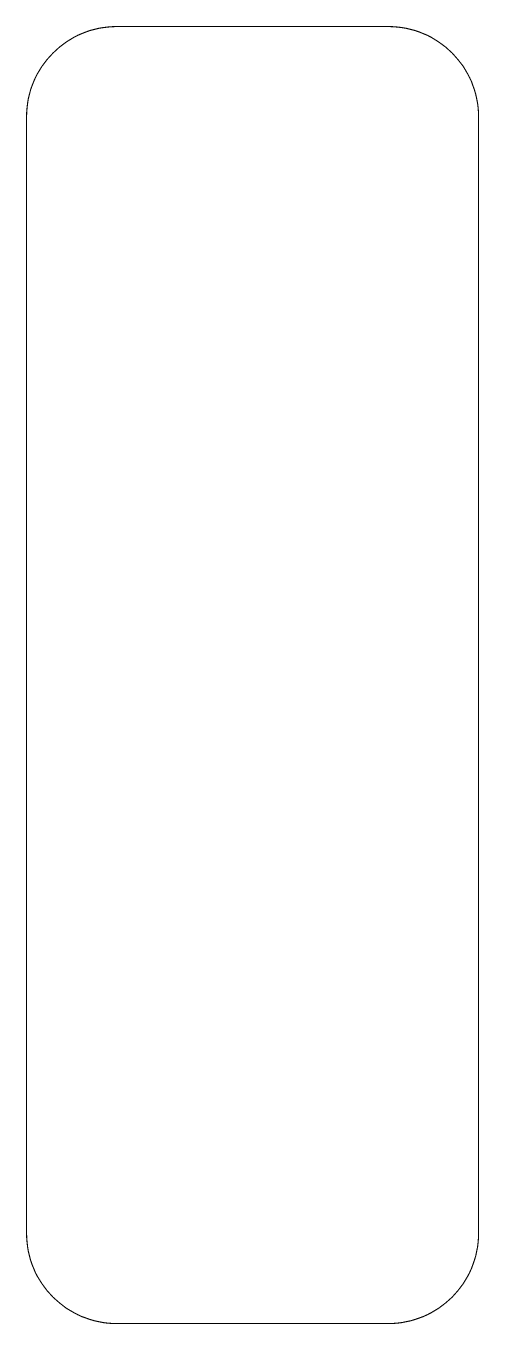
# Model space of a CAD drawing. Extents: x 0 to 4.1, y 0.1 to 11.8.
import ezdxf

# ---------------------------------------------------------------- set-up
doc = ezdxf.new("R2010")
doc.units = 0
doc.header["$LTSCALE"] = 0.166667
doc.layers.add('FOREGROUND', color=7, linetype='CONTINUOUS')

msp = doc.modelspace()

# ---------------------------------------------------------------- linework, layer by layer
at = {"layer": 'FOREGROUND', "linetype": 'CONTINUOUS', "const_width": 0.01}
msp.add_lwpolyline([(0.866667, 11.81), (3.325, 11.81), (3.366667, 11.808333), (3.408333, 11.805), (3.45, 11.8), (3.49, 11.793333), (3.53, 11.783333), (3.568333, 11.773333), (3.606667, 11.76), (3.643333, 11.745), (3.68, 11.73), (3.715, 11.711667), (3.781667, 11.67), (3.845, 11.623333), (3.903333, 11.57), (3.955, 11.511667), (4.003333, 11.45), (4.043333, 11.381667), (4.061667, 11.346667), (4.078333, 11.311667), (4.091667, 11.273333), (4.105, 11.236667), (4.116667, 11.196667), (4.125, 11.158333), (4.133333, 11.116667), (4.138333, 11.076667), (4.141667, 11.035), (4.141667, 10.993333), (4.141667, 0.875), (4.141667, 0.833333), (4.138333, 0.791667), (4.133333, 0.75), (4.125, 0.71), (4.116667, 0.67), (4.105, 0.631667), (4.091667, 0.593333), (4.078333, 0.556667), (4.061667, 0.52), (4.043333, 0.485), (4.003333, 0.418333), (3.955, 0.355), (3.903333, 0.296667), (3.845, 0.245), (3.781667, 0.196667), (3.715, 0.156667), (3.68, 0.138333), (3.643333, 0.121667), (3.606667, 0.108333), (3.568333, 0.095), (3.53, 0.083333), (3.49, 0.075), (3.45, 0.066667), (3.408333, 0.061667), (3.366667, 0.058333), (3.325, 0.058333), (0.866667, 0.058333), (0.825, 0.058333), (0.783333, 0.061667), (0.743333, 0.066667), (0.701667, 0.075), (0.663333, 0.083333), (0.623333, 0.095), (0.586667, 0.108333), (0.548333, 0.121667), (0.513333, 0.138333), (0.478333, 0.156667), (0.41, 0.196667), (0.348333, 0.245), (0.29, 0.296667), (0.236667, 0.355), (0.19, 0.418333), (0.148333, 0.485), (0.13, 0.52), (0.115, 0.556667), (0.1, 0.593333), (0.086667, 0.631667), (0.076667, 0.67), (0.066667, 0.71), (0.06, 0.75), (0.055, 0.791667), (0.051667, 0.833333), (0.05, 0.875), (0.05, 10.993333), (0.051667, 11.035), (0.055, 11.076667), (0.06, 11.116667), (0.066667, 11.158333), (0.076667, 11.196667), (0.086667, 11.236667), (0.1, 11.273333), (0.115, 11.311667), (0.13, 11.346667), (0.148333, 11.381667), (0.19, 11.45), (0.236667, 11.511667), (0.29, 11.57), (0.348333, 11.623333), (0.41, 11.67), (0.478333, 11.711667), (0.513333, 11.73), (0.548333, 11.745), (0.586667, 11.76), (0.623333, 11.773333), (0.663333, 11.783333), (0.701667, 11.793333), (0.743333, 11.8), (0.783333, 11.805), (0.825, 11.808333)], close=True, dxfattribs=at)

doc.saveas('drawing.dxf')
